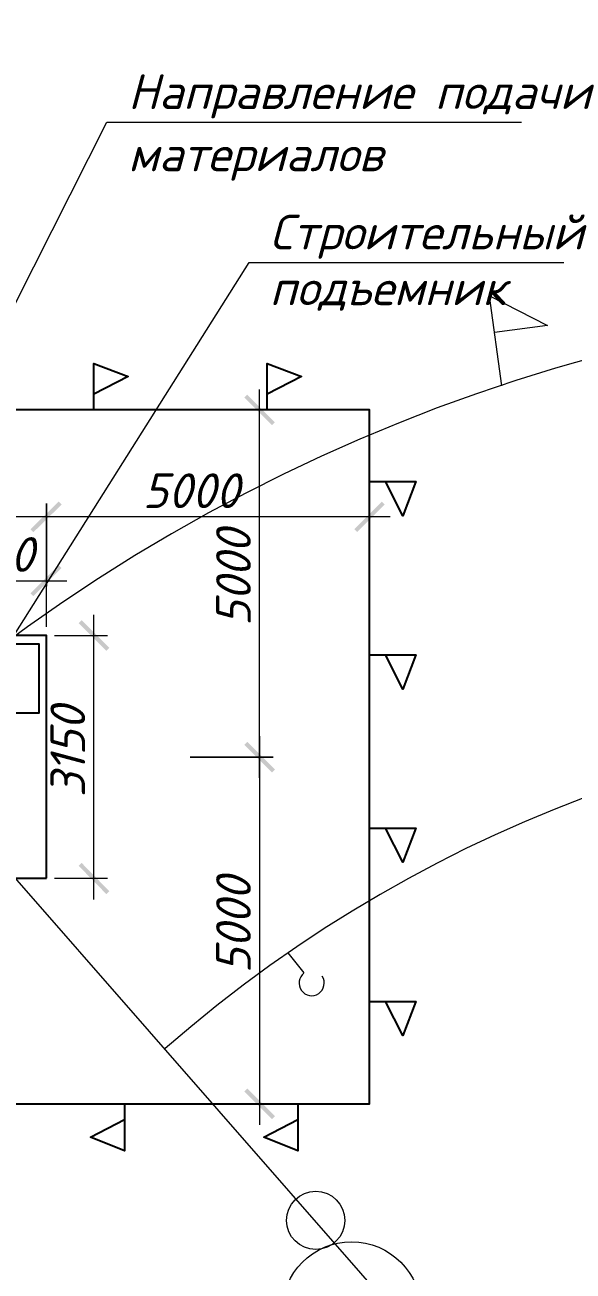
# Model space of a CAD drawing. Header units: millimetres. Extents: x 2279 to 5236, y 896 to 2828.
# Drawn here: x 4541.4 to 4580.9, y 1850.6 to 1940.4 of the extents above; entities that cross this region are included whole.
import ezdxf

# ---------------------------------------------------------------- set-up
doc = ezdxf.new("R2010")
doc.units = ezdxf.units.MM
for name, color, linetype in [('PDF _!!ОСНОВНАЯ', 7, 'Continuous'), ('PDF _!!ТОНКАЯ', 7, 'Continuous'), ('PDF _0', 7, 'Continuous'), ('PDF _Текст', 7, 'Continuous')]:
    doc.layers.add(name, color=color, linetype=linetype)
doc.styles.add('PDF ISOCPEUR Italic', font='isocpeui.ttf')

msp = doc.modelspace()

# ---------------------------------------------------------------- linework, layer by layer
at = {"layer": 'PDF _!!ОСНОВНАЯ', "lineweight": 20}
msp.add_lwpolyline([(4575.771, 1914.417), (4574.882, 1920.895), (4579.073, 1918.778), (4575.263, 1918.27)], dxfattribs=at)
msp.add_circle((4562.372, 1854.281), 2.096, dxfattribs=at)
at = {"layer": 'PDF _!!ТОНКАЯ', "lineweight": 20}
for points in [[(4524.927, 1889.101), (4547.322, 1933.426), (4577.21, 1933.426)], [(4538.644, 1893.335), (4557.567, 1923.308), (4580.259, 1923.308)], [(4558.329, 1886.18), (4558.329, 1914.163)], [(4553.334, 1912.682), (4559.303, 1912.682)], [(4566.246, 1904.384), (4566.246, 1905.951)], [(4544.443, 1904.977), (4529.669, 1904.977)], [(4567.728, 1904.977), (4541.438, 1904.977)], [(4542.962, 1897.06), (4542.962, 1901.378)], [(4532.928, 1900.362), (4544.443, 1900.362)], [(4546.391, 1877.417), (4546.391, 1897.907)], [(4543.554, 1896.425), (4547.365, 1896.425)], [(4558.329, 1889.186), (4558.329, 1861.16)], [(4543.554, 1878.941), (4547.365, 1878.941)], [(4560.361, 1873.564), (4561.504, 1872.125)], [(4553.334, 1862.684), (4559.303, 1862.684)]]:
    msp.add_lwpolyline(points, dxfattribs=at)
at = {"layer": 'PDF _!!ТОНКАЯ', "lineweight": 25}
for points in [[(4546.391, 1912.682), (4546.391, 1916.026), (4548.846, 1915.095), (4546.391, 1913.825)], [(4558.88, 1912.682), (4558.88, 1916.026), (4561.335, 1915.095), (4558.88, 1913.825)], [(4531.193, 1884.148), (4531.193, 1862.684), (4566.246, 1862.684), (4566.246, 1912.682), (4531.193, 1912.682), (4531.193, 1890.837)], [(4566.246, 1907.517), (4569.59, 1907.517), (4568.659, 1905.062), (4567.389, 1907.517)], [(4566.246, 1895.028), (4569.59, 1895.028), (4568.659, 1892.573), (4567.389, 1895.028)], [(4566.246, 1882.539), (4569.59, 1882.539), (4568.659, 1880.084), (4567.389, 1882.539)], [(4566.246, 1870.051), (4569.59, 1870.051), (4568.659, 1867.595), (4567.389, 1870.051)], [(4548.592, 1862.684), (4548.592, 1859.298), (4546.137, 1860.271), (4548.592, 1861.541)], [(4561.081, 1862.684), (4561.081, 1859.298), (4558.626, 1860.271), (4561.081, 1861.541)]]:
    msp.add_lwpolyline(points, dxfattribs=at)
at = {"layer": 'PDF _!!ТОНКАЯ', "lineweight": 20}
for points in [[(4542.962, 1905.951), (4542.962, 1899.981)], [(4559.303, 1887.662), (4553.334, 1887.662)]]:
    msp.add_lwpolyline(points, close=True, dxfattribs=at)
at = {"layer": 'PDF _!!ТОНКАЯ', "lineweight": 25}
for points in [[(4542.962, 1878.941), (4542.962, 1896.425), (4534.452, 1896.425), (4534.452, 1878.941)], [(4534.918, 1895.833), (4542.411, 1895.833), (4542.411, 1890.837), (4534.918, 1890.837)]]:
    msp.add_lwpolyline(points, close=True, dxfattribs=at)
at = {"layer": 'PDF _!!ТОНКАЯ', "lineweight": 20}
msp.add_circle((4564.955, 1847.719), 5.017, dxfattribs=at)
msp.add_arc((4562.076, 1871.384), 0.91, 127.51825, 32.32718, dxfattribs=at)
at = {"layer": 'PDF _0', "lineweight": 20}
msp.add_lwpolyline([(4798.621, 1632.595), (4616.328, 1792.494), (4459.012, 1972.416)], dxfattribs=at)
for radius, start, end in [(128.507, 318.74634, 131.16578), (98.492, 318.74633, 131.16577)]:
    msp.add_arc((4616.349, 1792.515), radius, start, end, dxfattribs=at)
at = {"layer": 'PDF _0', "transparency": 33554559}
for points in [[(4559.43, 1911.793), (4557.229, 1913.571), (4557.44, 1913.782)], [(4559.218, 1911.581), (4559.43, 1911.793), (4557.229, 1913.571)], [(4543.851, 1906.078), (4542.03, 1903.876), (4541.819, 1904.088)], [(4541.819, 1904.088), (4542.03, 1903.876), (4543.851, 1906.078)], [(4544.062, 1905.866), (4543.851, 1906.078), (4542.03, 1903.876)], [(4542.03, 1903.876), (4543.851, 1906.078), (4544.062, 1905.866)], [(4565.145, 1904.088), (4565.357, 1903.876), (4567.135, 1906.078)], [(4565.357, 1903.876), (4567.135, 1906.078), (4567.346, 1905.866)], [(4541.819, 1899.473), (4542.03, 1899.262), (4543.851, 1901.505)], [(4542.03, 1899.262), (4543.851, 1901.505), (4544.062, 1901.294)], [(4547.492, 1895.536), (4545.29, 1897.314), (4545.502, 1897.526)], [(4547.28, 1895.325), (4547.492, 1895.536), (4545.29, 1897.314)], [(4559.43, 1886.773), (4557.229, 1888.551), (4557.44, 1888.763)], [(4557.44, 1888.763), (4557.229, 1888.551), (4559.43, 1886.773)], [(4559.218, 1886.561), (4559.43, 1886.773), (4557.229, 1888.551)], [(4557.229, 1888.551), (4559.43, 1886.773), (4559.218, 1886.561)], [(4545.502, 1880.042), (4545.29, 1879.83), (4547.492, 1878.01)], [(4545.29, 1879.83), (4547.492, 1878.01), (4547.28, 1877.798)], [(4557.44, 1863.785), (4557.229, 1863.573), (4559.43, 1861.795)], [(4557.229, 1863.573), (4559.43, 1861.795), (4559.218, 1861.584)]]:
    msp.add_solid(points, dxfattribs=at)

# ---------------------------------------------------------------- texts
at = {"layer": 'PDF _Текст', "char_height": 2.4999, "attachment_point": 7, "style": 'PDF ISOCPEUR Italic'}
for s, insert in [('Направление подачи', (4548.846, 1933.692)), ('материалов', (4548.846, 1929.205)), ('Строительный', (4559.049, 1923.574)), ('подъемник', (4559.049, 1919.836)), ('5000', (4549.905, 1905.612)), ('1720', (4535.638, 1901.02))]:
    msp.add_mtext(s, dxfattribs=dict(at, insert=insert))
at = {"layer": 'PDF _Текст', "char_height": 2.4999, "attachment_point": 7, "rotation": 90, "style": 'PDF ISOCPEUR Italic'}
for s, insert in [('5000', (4557.694, 1897.103)), ('3150', (4545.756, 1884.783)), ('5000', (4557.694, 1872.083))]:
    msp.add_mtext(s, dxfattribs=dict(at, insert=insert))

doc.saveas('drawing.dxf')
